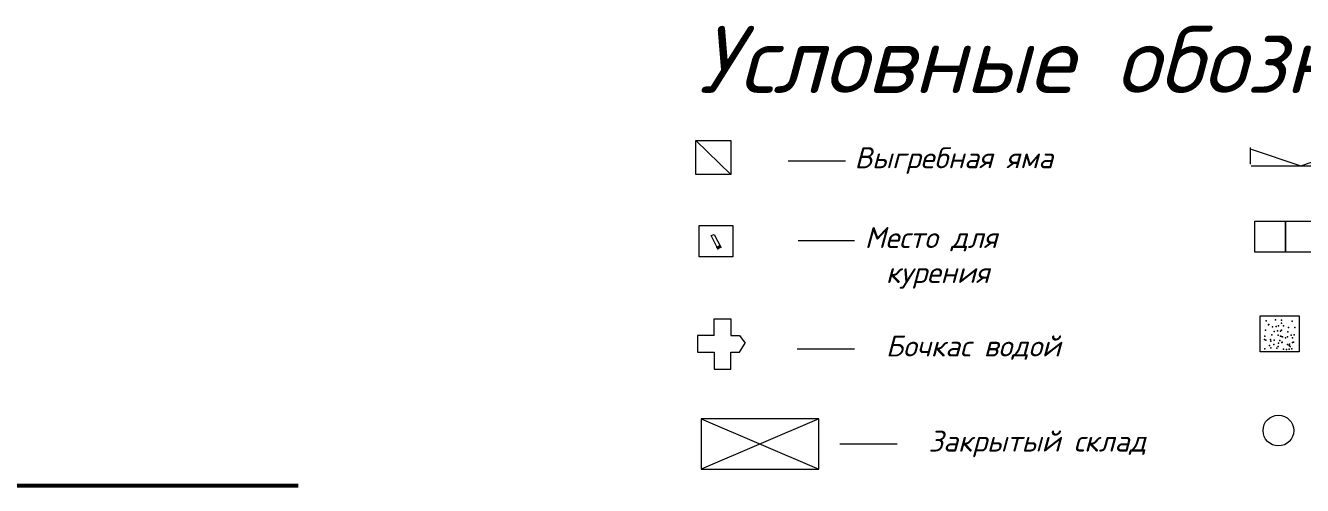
# Model space of a CAD drawing. Header units: millimetres. Extents: x 27137 to 30937, y -4667 to -569.
# Drawn here: x 28741.9 to 28894.3, y -853.6 to -798.7 of the extents above; entities that cross this region are included whole.
import ezdxf

# ---------------------------------------------------------------- set-up
doc = ezdxf.new("R2010")
doc.units = ezdxf.units.MM
doc.header["$LTSCALE"] = 0.4
doc.styles.add('Isocpeur', font='isocpeui.ttf', dxfattribs={"height": 2.5})
doc.styles.get("Standard").update_dxf_attribs({"font": 'isocpeui.ttf', "height": 2.5})

msp = doc.modelspace()

# ---------------------------------------------------------------- linework, layer by layer
at = {"lineweight": 15}
for p, q in [((28821.893, -812.3918), (28826.0548, -816.4412)), ((28888.044, -815.2289), (28888.044, -813.2378)), ((28888.1525, -813.4368), (28894.0752, -815.4279)), ((28894.0752, -815.4279), (28899.9978, -813.3262)), ((28832.8881, -814.8146), (28839.7396, -814.8146)), ((28888.1525, -815.4279), (28899.9978, -815.4279)), ((28823.6941, -823.7306), (28824.0694, -823.6056)), ((28824.4948, -825.3057), (28823.6941, -823.7306)), ((28824.0694, -823.6056), (28824.8701, -825.1057)), ((28824.7796, -824.9362), (28824.4082, -825.1354)), ((28824.8701, -825.1057), (28824.4948, -825.3057)), ((28824.8701, -825.1057), (28824.8701, -825.1057)), ((28834.1013, -824.336), (28840.8217, -824.336)), ((28824.0782, -835.6659), (28824.0782, -833.6659)), ((28824.0782, -833.6659), (28826.0782, -833.6659)), ((28826.0782, -833.6659), (28826.0782, -835.6659)), ((28824.0782, -835.6659), (28822.0782, -835.6659)), ((28822.0782, -835.6659), (28822.0782, -837.6659)), ((28826.0782, -835.6659), (28827.0782, -835.6659)), ((28827.0782, -835.6659), (28827.7518, -836.5947)), ((28822.0782, -837.6659), (28824.0782, -837.6659)), ((28824.0782, -837.6659), (28824.0782, -839.6659)), ((28826.0782, -839.6659), (28826.0782, -837.6659)), ((28826.0782, -837.6659), (28827.0782, -837.6659)), ((28827.0782, -837.6659), (28827.7518, -836.5947)), ((28833.9702, -837.2373), (28840.8217, -837.2373)), ((28824.0782, -839.6659), (28826.0782, -839.6659)), ((28822.5381, -845.6175), (28822.5381, -851.6175)), ((28836.5416, -845.6175), (28822.5381, -851.6175)), ((28822.5381, -845.6175), (28836.5416, -851.6175)), ((28836.5416, -845.6175), (28822.5381, -845.6175)), ((28836.5416, -851.6175), (28836.5416, -845.6175)), ((28839.0538, -848.5868), (28845.9053, -848.5868)), ((28822.5381, -851.6175), (28836.5416, -851.6175)), ((28824.5387, -851.6175), (28834.541, -851.6175))]:
    msp.add_line(p, q, dxfattribs=at)
at = {"lineweight": 53, "ltscale": 0.5}
msp.add_line((28339.2286, -853.5601), (28774.4286, -853.5601), dxfattribs=at)
at = {"lineweight": 15}
for points in [[(28821.893, -812.3918), (28826.0548, -812.3918), (28826.0548, -816.4412), (28821.893, -816.4412)], [(28822.2625, -822.5373), (28826.3136, -822.5373), (28826.3136, -826.2816), (28822.2625, -826.2816)], [(28888.5689, -822.0323), (28892.2352, -822.0323), (28892.2352, -825.7217), (28888.5689, -825.7217)], [(28892.2352, -822.0323), (28895.9015, -822.0323), (28895.9015, -825.7217), (28892.2352, -825.7217)], [(28889.1978, -833.3064), (28893.8583, -833.3064), (28893.8583, -837.6232), (28889.1978, -837.6232)]]:
    msp.add_lwpolyline(points, close=True, dxfattribs=at)
msp.add_circle((28891.3835, -847.0094), 1.8346, dxfattribs=at)
for p in [(28824.4082, -825.1354), (28824.4282, -825.1483), (28824.4288, -825.1556), (28824.4391, -825.1392), (28824.4422, -825.1719), (28824.45, -825.1597), (28824.45, -825.176), (28824.4513, -825.1949), (28824.4519, -825.1768), (28824.4537, -825.1313), (28824.4537, -825.187), (28824.4555, -825.1385), (28824.461, -825.2094), (28824.4719, -825.124), (28824.472, -825.156), (28824.4731, -825.2119), (28824.4743, -825.2325), (28824.4769, -825.1707), (28824.4834, -825.2446), (28824.4843, -825.2001), (28824.4846, -825.1362), (28824.4906, -825.1574), (28824.4925, -825.1047), (28824.4937, -825.2658), (28824.4948, -825.3057), (28824.4948, -825.3057), (28824.4949, -825.1253), (28824.4979, -825.2712), (28824.4979, -825.2839), (28824.5015, -825.2197), (28824.5034, -825.1877), (28824.5034, -825.2791), (28824.5039, -825.2197), (28824.5064, -825.2025), (28824.5076, -825.1223), (28824.5076, -825.2797), (28824.5088, -825.1682), (28824.5119, -825.2585), (28824.5137, -825.1519), (28824.5161, -825.1883), (28824.5167, -825.1088), (28824.5186, -825.1682), (28824.5209, -825.1404), (28824.527, -825.1586), (28824.5276, -825.2058), (28824.5282, -825.244), (28824.5288, -825.2107), (28824.5306, -825.1295), (28824.5306, -825.2694), (28824.5309, -825.2197), (28824.5355, -825.1041), (28824.5361, -825.1319), (28824.5373, -825.1362), (28824.5383, -825.2393), (28824.5397, -825.0932), (28824.5422, -825.2549), (28824.5428, -825.161), (28824.5434, -825.158), (28824.5481, -825.2099), (28824.5488, -825.141), (28824.55, -825.1471), (28824.5519, -825.1858), (28824.553, -825.2099), (28824.553, -825.2344), (28824.5537, -825.072), (28824.5543, -825.2537), (28824.5555, -825.1804), (28824.5567, -825.1434), (28824.5573, -825.2155), (28824.5658, -825.1035), (28824.5694, -825.0913), (28824.5701, -825.1731), (28824.5701, -825.1976), (28824.5706, -825.2349), (28824.5712, -825.2058), (28824.5751, -825.1437), (28824.5773, -825.2088), (28824.5791, -825.115), (28824.5809, -825.1204), (28824.5828, -825.1568), (28824.5834, -825.1223), (28824.584, -825.0852), (28824.5858, -825.2385), (28824.5888, -825.2312), (28824.5912, -825.0992), (28824.5939, -825.0358), (28824.5939, -825.0358), (28824.5949, -825.0659), (28824.5961, -825.23), (28824.5979, -825.0514), (28824.5985, -825.1241), (28824.5997, -825.1459), (28824.6034, -825.1652), (28824.604, -825.1731), (28824.6064, -825.0932), (28824.607, -825.1755), (28824.607, -825.2306), (28824.6076, -825.2143), (28824.6106, -825.098), (28824.6112, -825.064), (28824.6118, -825.1486), (28824.6118, -825.2001), (28824.6125, -825.1235), (28824.6192, -825.0947), (28824.6264, -825.0513), (28824.6306, -825.115), (28824.6312, -825.2016), (28824.6339, -825.1878), (28824.6349, -825.1368), (28824.6379, -825.0423), (28824.6409, -825.046), (28824.6428, -825.0314), (28824.6434, -825.1319), (28824.6434, -825.2064), (28824.6437, -825.1045), (28824.647, -825.1465), (28824.6482, -825.0561), (28824.6506, -825.1011), (28824.6537, -825.0665), (28824.6537, -825.1695), (28824.6543, -825.1501), (28824.6561, -825.1138), (28824.6567, -825.1011), (28824.6573, -825.0556), (28824.6585, -825.1029), (28824.6615, -825.0859), (28824.6652, -825.0266), (28824.6652, -825.1441), (28824.667, -825.1132), (28824.667, -825.1313), (28824.6676, -825.046), (28824.6688, -825.1011), (28824.6688, -825.1737), (28824.6694, -825.1998), (28824.6761, -825.0272), (28824.6773, -825.0024), (28824.6785, -825.0205), (28824.6791, -825.0738), (28824.6791, -825.1713), (28824.6797, -825.0078), (28824.6809, -825.184), (28824.6824, -825.2057), (28824.6828, -825.1713), (28824.683, -825.1315), (28824.6834, -825.0726), (28824.684, -825.1622), (28824.69, -825.0417), (28824.6924, -825.0223), (28824.6924, -825.1023), (28824.6928, -825.0408), (28824.6931, -825.1471), (28824.6949, -825.1216), (28824.6952, -825.1069), (28824.6979, -825.155), (28824.7003, -825.1519), (28824.7046, -825.0811), (28824.7058, -825.0127), (28824.7075, -825.0604), (28824.7075, -825.0677), (28824.71, -825.1592), (28824.7106, -825.0072), (28824.7124, -825.0229), (28824.7124, -825.0593), (28824.7155, -824.9933), (28824.7161, -825.0714), (28824.7161, -825.0865), (28824.7197, -825.0018), (28824.7215, -824.9806), (28824.7222, -825.129), (28824.7234, -825.1658), (28824.7258, -825.0908), (28824.727, -825.098), (28824.7288, -825.0599), (28824.7361, -825.0042), (28824.7379, -824.9872), (28824.7379, -825.1168), (28824.7391, -825.0363), (28824.7397, -825.1307), (28824.7403, -825.0659), (28824.7418, -824.9967), (28824.7434, -825.0453), (28824.7434, -825.1441), (28824.7443, -825.0114), (28824.7443, -825.0334), (28824.7452, -825.1386), (28824.7464, -825.1114), (28824.7482, -824.9757), (28824.7567, -824.966), (28824.7591, -824.9624), (28824.7615, -825.0432), (28824.7615, -825.1005), (28824.764, -825.0617), (28824.7664, -824.9727), (28824.7682, -824.9818), (28824.7688, -825.0849), (28824.7743, -825.0096), (28824.7779, -825.1398), (28824.7809, -824.9824), (28824.7811, -825.0996), (28824.7846, -825.0399), (28824.7864, -825.0653), (28824.787, -824.986), (28824.7876, -825.1174), (28824.7918, -825.0078), (28824.8009, -825.0369), (28824.8143, -825.1053), (28824.8143, -825.1186), (28824.8161, -825.0932), (28824.8227, -825.0659), (28824.8312, -825.1005), (28824.8701, -825.1057), (28889.9056, -833.9049), (28890.2024, -834.3991), (28890.2271, -834.3497), (28890.6971, -834.6463), (28891.0186, -833.806), (28891.1175, -834.5721), (28891.4143, -834.498), (28891.7358, -834.2014), (28891.7606, -833.8307), (28892.0079, -834.498), (28892.6015, -834.7204), (28893.022, -833.9543), (28893.3435, -834.6957), (28889.7078, -836.1538), (28889.782, -835.7584), (28889.8562, -835.017), (28889.8809, -836.2279), (28890.4497, -836.1291), (28890.5981, -835.5854), (28890.8702, -835.19), (28890.8702, -836.2279), (28891.2907, -835.1158), (28891.3401, -835.6101), (28891.538, -836.2773), (28891.6369, -835.1652), (28891.6369, -835.7337), (28891.7358, -835.0417), (28891.7358, -835.7831), (28891.8842, -835.8078), (28892.2305, -835.9314), (28892.4531, -835.8325), (28892.5273, -835.2394), (28892.923, -835.6101), (28893.0467, -835.9561), (28893.2445, -835.5854), (28889.782, -837.2659), (28890.3013, -836.8705), (28890.4745, -836.3268), (28890.4745, -837.1423), (28890.8207, -836.7469), (28891.1917, -837.1917), (28891.3649, -836.994), (28891.3896, -836.5986), (28891.81, -836.4998), (28891.8348, -836.4503), (28892.0079, -837.2906), (28892.3542, -837.3153), (28892.4531, -836.7469), (28892.651, -836.8457), (28892.6757, -837.2906), (28892.7004, -836.6975), (28892.7994, -836.9693), (28892.9972, -837.2412), (28893.0714, -836.4998), (28893.1951, -836.475)]:
    msp.add_point(p, dxfattribs=at)

# ---------------------------------------------------------------- texts
at = {"lineweight": 15, "insert": (28822.1918, -798.7292), "char_height": 8, "width": 190.853413, "attachment_point": 1}
msp.add_mtext('Условные обозначения', dxfattribs=at)
at = {"lineweight": 15, "char_height": 2.5, "attachment_point": 1, "style": 'Isocpeur'}
for s, width, insert in [('\\pi-2.5235;Выгребная яма', 29.081212, (28843.3439, -813.2074)), ('\\pi-2.5235;Место для курения', 20.043497, (28844.5572, -822.7287)), ('Бочкас водой', 25.891508, (28844.5495, -835.6685)), ('Закрытый склад', 25.891508, (28849.6331, -847.0179))]:
    msp.add_mtext_dynamic_manual_height_columns(s, width=width, gutter_width=15, heights=[0], dxfattribs=dict(at, insert=insert))

doc.saveas('drawing.dxf')
